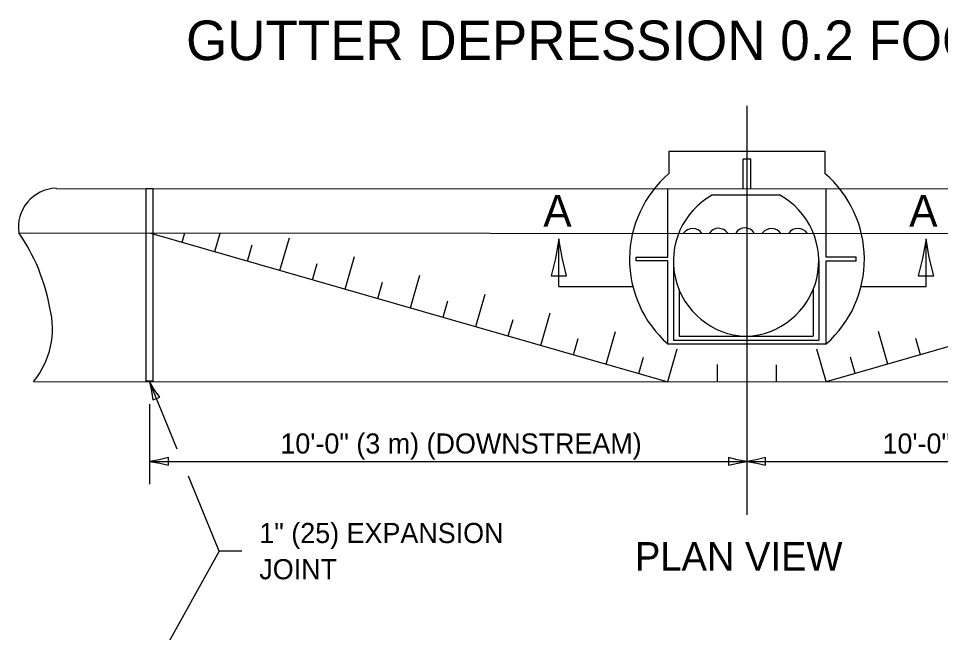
# Model space of a CAD drawing. Extents: x 2261449 to 2262079, y -3123681 to -3123281.
# Drawn here: x 2261843.6 to 2261983.3, y -3123579.4 to -3123486.2 of the extents above; entities that cross this region are included whole.
import ezdxf

# ---------------------------------------------------------------- set-up
doc = ezdxf.new("R2010")
doc.units = 0
for name, color, linetype in [('RD_Pr_Roadway_Dimensions', 7, 'Continuous'), ('RD_Pr_Roadway_Items', 7, 'Continuous'), ('RD_Pr_Roadway_Notes', 7, 'Continuous'), ('SH_General_Details', 7, 'Continuous')]:
    doc.layers.add(name, color=color, linetype=linetype)

msp = doc.modelspace()

# ---------------------------------------------------------------- linework, layer by layer
at = {"layer": 'RD_Pr_Roadway_Dimensions'}
for p, q in [((2261953.98, -3123499.47), (2261953.98, -3123561.51)), ((2261863.43, -3123544.74), (2261863.43, -3123556.87)), ((2261863.49, -3123553.41), (2261953.98, -3123553.41)), ((2261953.98, -3123553.41), (2262044.54, -3123553.41))]:
    msp.add_line(p, q, dxfattribs=at)
for points in [[(2261866.29, -3123553.99), (2261866.29, -3123553.41), (2261866.29, -3123552.82), (2261864.89, -3123553.17), (2261863.49, -3123553.41), (2261864.98, -3123553.68)], [(2261951.18, -3123552.82), (2261951.18, -3123553.41), (2261951.18, -3123553.99), (2261952.58, -3123553.65), (2261953.98, -3123553.41), (2261952.49, -3123553.14)], [(2261956.78, -3123553.99), (2261956.78, -3123553.41), (2261956.78, -3123552.82), (2261955.38, -3123553.17), (2261953.98, -3123553.41), (2261955.47, -3123553.68)]]:
    msp.add_lwpolyline(points, close=True, dxfattribs=at)
at = {"layer": 'RD_Pr_Roadway_Items'}
for p, q in [((2261942.16, -3123506.38), (2261965.8, -3123506.38)), ((2261942.16, -3123506.38), (2261942.16, -3123509.76)), ((2261965.8, -3123506.38), (2261965.8, -3123509.76)), ((2261954.54, -3123507.57), (2261953.41, -3123507.57)), ((2261953.41, -3123512.07), (2261953.41, -3123507.57)), ((2261954.54, -3123512.07), (2261954.54, -3123507.57)), ((2261849.26, -3123512), (2262058.71, -3123512.13)), ((2261941.97, -3123522.45), (2261941.97, -3123512.07)), ((2261966, -3123522.45), (2261966, -3123512.1)), ((2261948.78, -3123512.98), (2261958.91, -3123512.98)), ((2261843.63, -3123518.75), (2262064.34, -3123518.89)), ((2261863.43, -3123518.76), (2261941.97, -3123541.33)), ((2261868.37, -3123520.18), (2261868.78, -3123518.76)), ((2261873.32, -3123521.6), (2261874.12, -3123518.8)), ((2262044.19, -3123518.87), (2261966, -3123541.34)), ((2261883.2, -3123524.44), (2261884.62, -3123519.5)), ((2261878.26, -3123523.02), (2261878.97, -3123520.55)), ((2261893.09, -3123527.29), (2261894.51, -3123522.34)), ((2261937.2, -3123523.01), (2261937.2, -3123522.45)), ((2261937.2, -3123522.45), (2261941.97, -3123522.45)), ((2261941.97, -3123523.01), (2261937.2, -3123523.01)), ((2261941.97, -3123535.57), (2261941.97, -3123523.01)), ((2261942.83, -3123523.01), (2261942.83, -3123535.02)), ((2261964.89, -3123523.01), (2261964.89, -3123535.02)), ((2261970.52, -3123522.45), (2261966, -3123522.45)), ((2261966, -3123535.57), (2261966, -3123523.01)), ((2261966, -3123523.01), (2261970.52, -3123523.01)), ((2261970.52, -3123523.01), (2261970.52, -3123522.45)), ((2261888.15, -3123525.86), (2261888.86, -3123523.39)), ((2261902.98, -3123530.13), (2261904.39, -3123525.18)), ((2261898.03, -3123528.7), (2261898.75, -3123526.23)), ((2261943.69, -3123527.35), (2261943.69, -3123534.43)), ((2261964.03, -3123527.3), (2261964.03, -3123534.43)), ((2261912.86, -3123532.97), (2261914.28, -3123528.02)), ((2261907.92, -3123531.54), (2261908.63, -3123529.07)), ((2261922.75, -3123535.81), (2261924.17, -3123530.86)), ((2261917.81, -3123534.38), (2261918.52, -3123531.9)), ((2261932.63, -3123538.65), (2261934.06, -3123533.7)), ((2261943.69, -3123534.43), (2261964.03, -3123534.43)), ((2261975.33, -3123538.66), (2261973.91, -3123533.72)), ((2261927.7, -3123537.22), (2261928.4, -3123534.75)), ((2261941.97, -3123535.57), (2261966, -3123535.57)), ((2261942.83, -3123535.02), (2261964.89, -3123535.02)), ((2261980.27, -3123537.23), (2261979.56, -3123534.76)), ((2261941.99, -3123541.29), (2261943.41, -3123536.35)), ((2261965.97, -3123541.31), (2261964.55, -3123536.37)), ((2261937.58, -3123540.06), (2261938.29, -3123537.59)), ((2261970.38, -3123540.07), (2261969.67, -3123537.6)), ((2261949.52, -3123541.29), (2261949.52, -3123538.72)), ((2261958.45, -3123541.31), (2261958.45, -3123538.74)), ((2261845.86, -3123541.27), (2262062.1, -3123541.41))]:
    msp.add_line(p, q, dxfattribs=at)
msp.add_lwpolyline([(2261862.92, -3123512.01), (2261863.95, -3123512.01), (2261863.95, -3123541.24), (2261862.92, -3123541.24)], close=True, dxfattribs=at)
for centre, radius, start, end in [((2261953.28, -3123522.75), 17.1, 130.5592, 228.5914), ((2261954.68, -3123522.75), 17.1, 311.4086, 49.4408), ((2261849.44, -3123517.87), 5.88, 91.7719, 188.534), ((2261954.27, -3123523.02), 11.44, 118.6798, 267.9043), ((2261953.42, -3123523.02), 11.44, 272.1412, 61.3202), ((2261819.93, -3123535.15), 28.82, 10.0808, 34.6919), ((2261945.76, -3123519.77), 1.69, 33.9355, 144.9585), ((2261949.66, -3123519.75), 1.69, 33.9355, 144.9585), ((2261953.67, -3123519.7), 1.69, 33.9355, 144.9585), ((2261957.69, -3123519.77), 1.69, 33.9355, 144.9585), ((2261961.7, -3123519.76), 1.69, 33.9355, 144.9585), ((2261836.21, -3123533.31), 12.51, 320.4945, 14.83)]:
    msp.add_arc(centre, radius, start, end, dxfattribs=at)
at = {"layer": 'RD_Pr_Roadway_Notes'}
for p, q in [((2261925.48, -3123526.89), (2261925.48, -3123519.66)), ((2261981.12, -3123526.89), (2261981.12, -3123519.66)), ((2261925.48, -3123526.89), (2261936.61, -3123526.89)), ((2261971.3, -3123526.89), (2261981.12, -3123526.89)), ((2261867.63, -3123551.54), (2261863.4, -3123541.28)), ((2261874, -3123567), (2261869.32, -3123555.63)), ((2261874, -3123567), (2261862.14, -3123588.27)), ((2261877.41, -3123567), (2261874, -3123567))]:
    msp.add_line(p, q, dxfattribs=at)
for points in [[(2261924.31, -3123525.26), (2261925.48, -3123525.26), (2261926.65, -3123525.26), (2261925.97, -3123522.46), (2261925.48, -3123519.66), (2261924.94, -3123522.65)], [(2261979.95, -3123525.26), (2261981.12, -3123525.26), (2261982.29, -3123525.26), (2261981.6, -3123522.46), (2261981.12, -3123519.66), (2261980.58, -3123522.65)], [(2261863.92, -3123544.09), (2261864.46, -3123543.86), (2261865.01, -3123543.64), (2261864.15, -3123542.48), (2261863.4, -3123541.28), (2261863.71, -3123542.76)]]:
    msp.add_lwpolyline(points, close=True, dxfattribs=at)
at = {"layer": 'SH_General_Details'}
msp.add_line((2262044.54, -3123518.78), (2261966, -3123541.34), dxfattribs=at)

# ---------------------------------------------------------------- texts
at = {"layer": 'RD_Pr_Roadway_Dimensions'}
for s, p in [('10\'-0" (3 m) (DOWNSTREAM)', (2261883.26, -3123552.21)), ('10\'-0" (3 m) (UPSTREAM)', (2261974.52, -3123552.21))]:
    msp.add_text(s, height=3.048, dxfattribs=at).set_placement(p)
at = {"layer": 'RD_Pr_Roadway_Notes'}
for s, height, p in [('GUTTER DEPRESSION 0.2 FOOT (60mm)', 6, (2261868.97, -3123492.56)), ('A', 4.8, (2261923.12, -3123517.79)), ('A', 4.8, (2261978.57, -3123517.79)), ('1" (25) EXPANSION', 3.048, (2261880.07, -3123565.78)), ('PLAN VIEW', 4.32, (2261936.99, -3123569.96)), ('JOINT', 3.048, (2261880.07, -3123571.27))]:
    msp.add_text(s, height=height, dxfattribs=at).set_placement(p)

doc.saveas('drawing.dxf')
